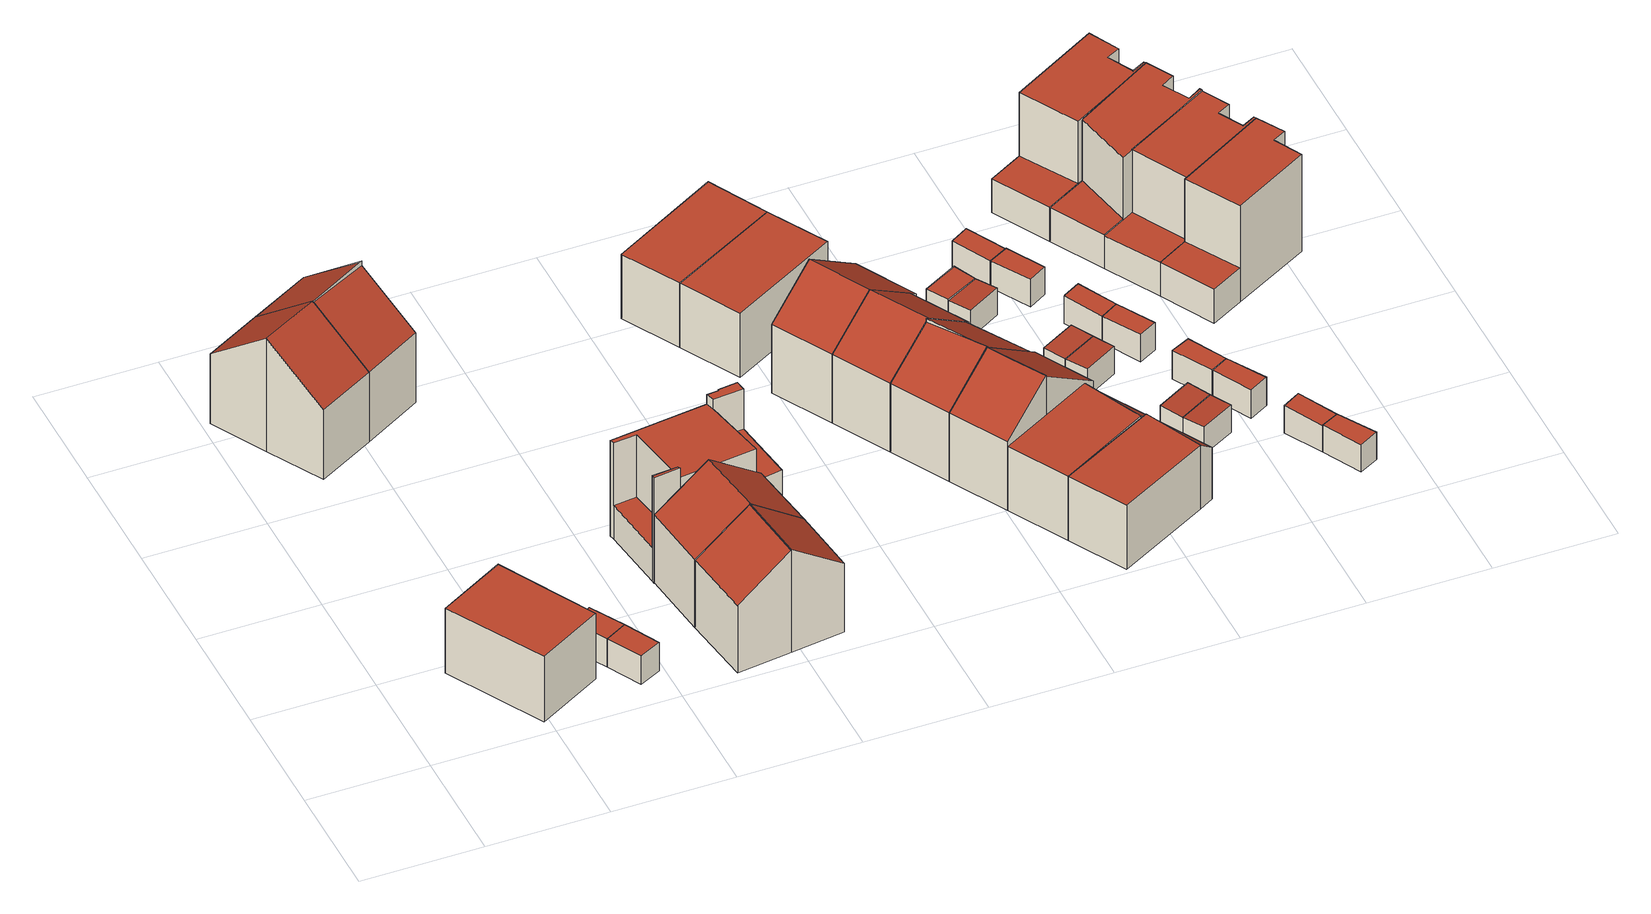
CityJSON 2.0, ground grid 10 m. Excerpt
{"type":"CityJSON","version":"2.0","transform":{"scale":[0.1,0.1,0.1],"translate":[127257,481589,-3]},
"CityObjects":{
"building1":{"type":"Building","attributes":{"b3_dak_type":"slanted","b3_h_dak_50p":3.64,"b3_h_dak_70p":3.67,"b3_h_dak_max":7.31,"b3_h_dak_min":1.45,"b3_h_maaiveld":-2.5,"b3_kas_warenhuis":false,"b3_mutatie_ahn3_ahn4":false,"b3_reconstructie_onvolledig":false,"b3_rmse_lod12":0.558,"b3_rmse_lod13":0.558,"b3_rmse_lod22":0.561,"b3_val3dity_lod12":"[]","b3_val3dity_lod13":"[]","b3_val3dity_lod22":"[]","b3_volume_lod12":350.41,"b3_volume_lod13":350.41,"b3_volume_lod22":350.01,"geconstateerd":false,"oorspronkelijkbouwjaar":2007,"status":"Pand in gebruik"},"children":["building1-1"]},
"building1-1":{"type":"BuildingPart","parents":["building1"],"geometry":[{"type":"Solid","lod":"2.2","boundaries":[[[[0,1,2,3]],[[4,1,0,5]],[[6,2,1,4]],[[5,0,3,7]],[[7,3,2,6]],[[7,6,4,5]]]],"semantics":{"surfaces":[{"type":"GroundSurface"},{"type":"WallSurface","on_footprint_edge":true},{"type":"RoofSurface"}],"values":[[0,1,1,1,1,2]]}}]},
"building2":{"type":"Building","attributes":{"b3_dak_type":"slanted","b3_h_dak_50p":5.99,"b3_h_dak_70p":6.84,"b3_h_dak_max":8.22,"b3_h_dak_min":3.98,"b3_h_maaiveld":-2.49,"b3_kas_warenhuis":false,"b3_mutatie_ahn3_ahn4":false,"b3_reconstructie_onvolledig":false,"b3_rmse_lod12":1.48,"b3_rmse_lod13":1.48,"b3_rmse_lod22":0.0328,"b3_val3dity_lod12":"[]","b3_val3dity_lod13":"[]","b3_val3dity_lod22":"[]","b3_volume_lod12":529.01,"b3_volume_lod13":529.01,"b3_volume_lod22":484.71,"geconstateerd":false,"oorspronkelijkbouwjaar":2007,"status":"Pand in gebruik"},"children":["building2-1"]},
"building2-1":{"type":"BuildingPart","parents":["building2"],"geometry":[{"type":"Solid","lod":"2.2","boundaries":[[[[8,9,10,11,12,13]],[[14,8,13,15]],[[16,12,11,17]],[[15,13,12,16]],[[17,11,10,18]],[[18,10,9,19]],[[19,9,8,14]],[[15,16,17,14]],[[19,14,17,18]]]],"semantics":{"surfaces":[{"type":"GroundSurface"},{"type":"WallSurface","on_footprint_edge":true},{"type":"RoofSurface"}],"values":[[0,1,1,1,1,1,1,2,2]]}}]},
"building3":{"type":"Building","attributes":{"b3_dak_type":"multiple horizontal","b3_h_dak_50p":0.18,"b3_h_dak_70p":0.2,"b3_h_dak_max":0.24,"b3_h_dak_min":0.06,"b3_h_maaiveld":-2.47,"b3_kas_warenhuis":false,"b3_mutatie_ahn3_ahn4":false,"b3_reconstructie_onvolledig":false,"b3_rmse_lod12":0.0325,"b3_rmse_lod13":0.0325,"b3_rmse_lod22":0.0288,"b3_val3dity_lod12":"[]","b3_val3dity_lod13":"[]","b3_val3dity_lod22":"[]","b3_volume_lod12":17.5,"b3_volume_lod13":17.5,"b3_volume_lod22":17.43,"geconstateerd":false,"oorspronkelijkbouwjaar":2007,"status":"Pand in gebruik"},"children":["building3-1"]},
"building3-1":{"type":"BuildingPart","parents":["building3"],"geometry":[{"type":"Solid","lod":"2.2","boundaries":[[[[20,21,22,23]],[[24,22,21,25]],[[26,23,22,24]],[[27,20,23,26]],[[25,21,20,27]],[[25,27,26,24]]]],"semantics":{"surfaces":[{"type":"GroundSurface"},{"type":"WallSurface","on_footprint_edge":true},{"type":"RoofSurface"}],"values":[[0,1,1,1,1,2]]}}]},
"building4":{"type":"Building","attributes":{"b3_dak_type":"multiple horizontal","b3_h_dak_50p":0.19,"b3_h_dak_70p":0.21,"b3_h_dak_max":0.26,"b3_h_dak_min":0.1,"b3_h_maaiveld":-2.47,"b3_kas_warenhuis":false,"b3_mutatie_ahn3_ahn4":false,"b3_reconstructie_onvolledig":false,"b3_rmse_lod12":0.0325,"b3_rmse_lod13":0.0325,"b3_rmse_lod22":0.0274,"b3_val3dity_lod12":"[]","b3_val3dity_lod13":"[]","b3_val3dity_lod22":"[]","b3_volume_lod12":17.54,"b3_volume_lod13":17.54,"b3_volume_lod22":17.46,"geconstateerd":false,"oorspronkelijkbouwjaar":2007,"status":"Pand in gebruik"},"children":["building4-1"]},
"building4-1":{"type":"BuildingPart","parents":["building4"],"geometry":[{"type":"Solid","lod":"2.2","boundaries":[[[[28,22,21,29,30]],[[24,22,28,31]],[[25,21,22,24]],[[32,29,21,25]],[[31,28,30,33]],[[33,30,29,32]],[[33,32,25,24,31]]]],"semantics":{"surfaces":[{"type":"GroundSurface"},{"type":"WallSurface","on_footprint_edge":true},{"type":"RoofSurface"}],"values":[[0,1,1,1,1,1,2]]}}]},
"building5":{"type":"Building","attributes":{"b3_dak_type":"slanted","b3_h_dak_50p":6.07,"b3_h_dak_70p":6.9,"b3_h_dak_max":8.19,"b3_h_dak_min":4.04,"b3_h_maaiveld":-2.5,"b3_kas_warenhuis":false,"b3_mutatie_ahn3_ahn4":false,"b3_reconstructie_onvolledig":false,"b3_rmse_lod12":1.45,"b3_rmse_lod13":1.45,"b3_rmse_lod22":0.032,"b3_val3dity_lod12":"[]","b3_val3dity_lod13":"[]","b3_val3dity_lod22":"[]","b3_volume_lod12":547.14,"b3_volume_lod13":547.14,"b3_volume_lod22":503.27,"geconstateerd":false,"oorspronkelijkbouwjaar":2007,"status":"Pand in gebruik"},"children":["building5-1"]},
"building5-1":{"type":"BuildingPart","parents":["building5"],"geometry":[{"type":"Solid","lod":"2.2","boundaries":[[[[34,35,9,36,13,37]],[[38,39,40,41]],[[41,40,34,37,42]],[[39,36,9,19]],[[15,13,36,39,38]],[[42,37,13,15]],[[19,9,35,43]],[[43,35,34,40]],[[42,15,38,41]],[[43,40,39,19]]]],"semantics":{"surfaces":[{"type":"GroundSurface"},{"type":"WallSurface","on_footprint_edge":false},{"type":"WallSurface","on_footprint_edge":true},{"type":"RoofSurface"}],"values":[[0,1,2,2,2,2,2,2,3,3]]}}]},
"building6":{"type":"Building","attributes":{"b3_dak_type":"slanted","b3_h_dak_50p":5.61,"b3_h_dak_70p":6.33,"b3_h_dak_max":7.41,"b3_h_dak_min":3.96,"b3_h_maaiveld":-2.45,"b3_kas_warenhuis":false,"b3_mutatie_ahn3_ahn4":false,"b3_reconstructie_onvolledig":false,"b3_rmse_lod12":1.22,"b3_rmse_lod13":1.22,"b3_rmse_lod22":0.0267,"b3_val3dity_lod12":"[]","b3_val3dity_lod13":"[]","b3_val3dity_lod22":"[]","b3_volume_lod12":478.93,"b3_volume_lod13":478.93,"b3_volume_lod22":444.09,"geconstateerd":false,"oorspronkelijkbouwjaar":2007,"status":"Pand in gebruik"},"children":["building6-1"]},
"building6-1":{"type":"BuildingPart","parents":["building6"],"geometry":[{"type":"Solid","lod":"2.2","boundaries":[[[[44,45,46,47,48,49]],[[50,45,44,51,52]],[[53,46,45,50]],[[51,44,49,54]],[[52,51,55,56]],[[54,49,48,57]],[[57,48,47,55]],[[56,55,47,46,53]],[[57,55,51,54]],[[56,53,50,52]]]],"semantics":{"surfaces":[{"type":"GroundSurface"},{"type":"WallSurface","on_footprint_edge":true},{"type":"WallSurface","on_footprint_edge":false},{"type":"RoofSurface"}],"values":[[0,1,1,1,2,1,1,1,3,3]]}}]},
"building7":{"type":"Building","attributes":{"b3_dak_type":"slanted","b3_h_dak_50p":5.66,"b3_h_dak_70p":6.43,"b3_h_dak_max":7.62,"b3_h_dak_min":3.91,"b3_h_maaiveld":-2.44,"b3_kas_warenhuis":false,"b3_mutatie_ahn3_ahn4":false,"b3_reconstructie_onvolledig":false,"b3_rmse_lod12":1.26,"b3_rmse_lod13":1.26,"b3_rmse_lod22":0.386,"b3_val3dity_lod12":"[]","b3_val3dity_lod13":"[]","b3_val3dity_lod22":"[]","b3_volume_lod12":481.92,"b3_volume_lod13":481.92,"b3_volume_lod22":442.8,"geconstateerd":false,"oorspronkelijkbouwjaar":2007,"status":"Pand in gebruik"},"children":["building7-1"]},
"building7-1":{"type":"BuildingPart","parents":["building7"],"geometry":[{"type":"Solid","lod":"2.2","boundaries":[[[[58,49,59,60,61,45]],[[62,60,59,63]],[[64,61,60,62]],[[50,45,61,64]],[[63,59,49,54]],[[54,49,58,65]],[[65,58,45,50]],[[54,65,62,63]],[[65,50,64,62]]]],"semantics":{"surfaces":[{"type":"GroundSurface"},{"type":"WallSurface","on_footprint_edge":true},{"type":"RoofSurface"}],"values":[[0,1,1,1,1,1,1,2,2]]}}]},
"building8":{"type":"Building","attributes":{"b3_dak_type":"slanted","b3_h_dak_50p":6.6,"b3_h_dak_70p":6.62,"b3_h_dak_max":7.61,"b3_h_dak_min":0.67,"b3_h_maaiveld":-2.49,"b3_kas_warenhuis":false,"b3_mutatie_ahn3_ahn4":false,"b3_reconstructie_onvolledig":false,"b3_rmse_lod12":2.24,"b3_rmse_lod13":2.22,"b3_rmse_lod22":0.386,"b3_val3dity_lod12":"[]","b3_val3dity_lod13":"[]","b3_val3dity_lod22":"[]","b3_volume_lod12":612.95,"b3_volume_lod13":612.56,"b3_volume_lod22":510.27,"geconstateerd":false,"oorspronkelijkbouwjaar":2007,"status":"Pand in gebruik"},"children":["building8-1"]},
"building8-1":{"type":"BuildingPart","parents":["building8"],"geometry":[{"type":"Solid","lod":"2.2","boundaries":[[[[66,67,68,69,70,71,72,73,74,75,76,77,78,79]],[[80,73,72,81]],[[82,74,73,80]],[[83,70,69,84]],[[84,69,68,85]],[[81,72,71,86]],[[87,88,89,90]],[[85,68,67,88,87]],[[91,86,71,70,83]],[[92,66,79,93,94]],[[95,96,97,98]],[[99,77,76,100,101]],[[100,76,75,102,103]],[[93,79,78,104]],[[94,93,96,95]],[[105,104,78,77,99]],[[106,98,97,104,105]],[[90,89,107,86,91]],[[102,75,74,82]],[[101,100,98,106]],[[88,67,66,92]],[[103,102,107,89]],[[104,97,96,93]],[[90,91,83,84,85,87]],[[101,106,105,99]],[[103,89,88,92,94,95,98,100]],[[107,102,82,80,81,86]]]],"semantics":{"surfaces":[{"type":"GroundSurface"},{"type":"WallSurface","on_footprint_edge":true},{"type":"WallSurface","on_footprint_edge":false},{"type":"RoofSurface"}],"values":[[0,1,1,1,1,1,2,1,1,1,2,1,1,1,2,1,2,2,1,2,1,2,3,3,3,3,3]]}}]},
"building9":{"type":"Building","attributes":{"b3_dak_type":"multiple horizontal","b3_h_dak_50p":3.67,"b3_h_dak_70p":3.69,"b3_h_dak_max":3.9,"b3_h_dak_min":3.58,"b3_h_maaiveld":-2.41,"b3_kas_warenhuis":false,"b3_mutatie_ahn3_ahn4":false,"b3_reconstructie_onvolledig":false,"b3_rmse_lod12":0.0478,"b3_rmse_lod13":0.0478,"b3_rmse_lod22":0.0453,"b3_val3dity_lod12":"[]","b3_val3dity_lod13":"[]","b3_val3dity_lod22":"[]","b3_volume_lod12":343.01,"b3_volume_lod13":343.01,"b3_volume_lod22":342.67,"geconstateerd":false,"oorspronkelijkbouwjaar":2007,"status":"Pand in gebruik"},"children":["building9-1"]},
"building9-1":{"type":"BuildingPart","parents":["building9"],"geometry":[{"type":"Solid","lod":"2.2","boundaries":[[[[108,109,110,111]],[[112,109,108,113]],[[114,110,109,112]],[[113,108,111,115]],[[115,111,110,114]],[[115,114,112,113]]]],"semantics":{"surfaces":[{"type":"GroundSurface"},{"type":"WallSurface","on_footprint_edge":true},{"type":"RoofSurface"}],"values":[[0,1,1,1,1,2]]}}]},
"building10":{"type":"Building","attributes":{"b3_dak_type":"multiple horizontal","b3_h_dak_50p":3.68,"b3_h_dak_70p":3.69,"b3_h_dak_max":3.89,"b3_h_dak_min":3.6,"b3_h_maaiveld":-2.42,"b3_kas_warenhuis":false,"b3_mutatie_ahn3_ahn4":false,"b3_reconstructie_onvolledig":false,"b3_rmse_lod12":0.0579,"b3_rmse_lod13":0.0579,"b3_rmse_lod22":0.0525,"b3_val3dity_lod12":"[]","b3_val3dity_lod13":"[]","b3_val3dity_lod22":"[]","b3_volume_lod12":358.02,"b3_volume_lod13":358.02,"b3_volume_lod22":358.17,"geconstateerd":false,"oorspronkelijkbouwjaar":2007,"status":"Pand in gebruik"},"children":["building10-1"]},
"building10-1":{"type":"BuildingPart","parents":["building10"],"geometry":[{"type":"Solid","lod":"2.2","boundaries":[[[[110,109,116,117]],[[112,109,110,114]],[[118,116,109,112]],[[114,110,117,119]],[[119,117,116,118]],[[119,118,112,114]]]],"semantics":{"surfaces":[{"type":"GroundSurface"},{"type":"WallSurface","on_footprint_edge":true},{"type":"RoofSurface"}],"values":[[0,1,1,1,1,2]]}}]},
"building11":{"type":"Building","attributes":{"b3_dak_type":"slanted","b3_h_dak_50p":5.47,"b3_h_dak_70p":6.27,"b3_h_dak_max":7.44,"b3_h_dak_min":-1.52,"b3_h_maaiveld":-2.42,"b3_kas_warenhuis":false,"b3_mutatie_ahn3_ahn4":false,"b3_reconstructie_onvolledig":false,"b3_rmse_lod12":1.87,"b3_rmse_lod13":1.87,"b3_rmse_lod22":0.846,"b3_val3dity_lod12":"[]","b3_val3dity_lod13":"[]","b3_val3dity_lod22":"[]","b3_volume_lod12":491.63,"b3_volume_lod13":491.63,"b3_volume_lod22":448.35,"geconstateerd":false,"oorspronkelijkbouwjaar":2007,"status":"Pand in gebruik"},"children":["building11-1"]},
"building11-1":{"type":"BuildingPart","parents":["building11"],"geometry":[{"type":"Solid","lod":"2.2","boundaries":[[[[120,121,122,123,124,125]],[[126,121,120,127]],[[127,120,125,128]],[[129,122,121,126]],[[128,125,124,130]],[[131,123,122,129]],[[130,124,123,131]],[[131,129,126,127]],[[130,131,127,128]]]],"semantics":{"surfaces":[{"type":"GroundSurface"},{"type":"WallSurface","on_footprint_edge":true},{"type":"RoofSurface"}],"values":[[0,1,1,1,1,1,1,2,2]]}}]},
"building12":{"type":"Building","attributes":{"b3_dak_type":"slanted","b3_h_dak_50p":5.5,"b3_h_dak_70p":6.26,"b3_h_dak_max":7.4,"b3_h_dak_min":1.37,"b3_h_maaiveld":-2.43,"b3_kas_warenhuis":false,"b3_mutatie_ahn3_ahn4":false,"b3_reconstructie_onvolledig":false,"b3_rmse_lod12":1.6,"b3_rmse_lod13":1.6,"b3_rmse_lod22":0.182,"b3_val3dity_lod12":"[]","b3_val3dity_lod13":"[]","b3_val3dity_lod22":"[]","b3_volume_lod12":473.97,"b3_volume_lod13":473.97,"b3_volume_lod22":429.78,"geconstateerd":false,"oorspronkelijkbouwjaar":2007,"status":"Pand in gebruik"},"children":["building12-1"]},
"building12-1":{"type":"BuildingPart","parents":["building12"],"geometry":[{"type":"Solid","lod":"2.2","boundaries":[[[[132,133,134,135,124,123,136,122]],[[131,123,124,130]],[[137,135,134,138]],[[139,132,122,140]],[[130,124,135,137]],[[140,122,136,141]],[[142,141,136,123,131]],[[143,144,141,142]],[[144,133,132,139]],[[138,134,133,144,143]],[[130,137,138,131]],[[144,139,140,141]],[[138,143,142,131]]]],"semantics":{"surfaces":[{"type":"GroundSurface"},{"type":"WallSurface","on_footprint_edge":true},{"type":"WallSurface","on_footprint_edge":false},{"type":"RoofSurface"}],"values":[[0,1,1,1,1,1,1,2,1,1,3,3,3]]}}]},
"building13":{"type":"Building","attributes":{"b3_dak_type":"slanted","b3_h_dak_50p":5.57,"b3_h_dak_70p":6.26,"b3_h_dak_max":7.4,"b3_h_dak_min":1.38,"b3_h_maaiveld":-2.43,"b3_kas_warenhuis":false,"b3_mutatie_ahn3_ahn4":false,"b3_reconstructie_onvolledig":false,"b3_rmse_lod12":1.5,"b3_rmse_lod13":1.5,"b3_rmse_lod22":0.144,"b3_val3dity_lod12":"[]","b3_val3dity_lod13":"[]","b3_val3dity_lod22":"[]","b3_volume_lod12":475.2,"b3_volume_lod13":475.2,"b3_volume_lod22":430.24,"geconstateerd":false,"oorspronkelijkbouwjaar":2007,"status":"Pand in gebruik"},"children":["building13-1"]},
"building13-1":{"type":"BuildingPart","parents":["building13"],"geometry":[{"type":"Solid","lod":"2.2","boundaries":[[[[145,132,146,147,148,149,135,150]],[[139,132,145,151]],[[152,153,151,154]],[[155,150,135,137]],[[156,146,132,139]],[[137,135,149,157]],[[154,151,145,150,155,158]],[[159,160,161]],[[158,155,161]],[[157,149,148,160,159]],[[153,147,146,156]],[[160,148,147,153,152]],[[157,159,161,155,137]],[[153,156,139,151]],[[160,152,154,158,161]]]],"semantics":{"surfaces":[{"type":"GroundSurface"},{"type":"WallSurface","on_footprint_edge":true},{"type":"WallSurface","on_footprint_edge":false},{"type":"RoofSurface"}],"values":[[0,1,2,1,1,1,1,2,2,1,1,1,3,3,3]]}}]},
"building14":{"type":"Building","attributes":{"b3_dak_type":"slanted","b3_h_dak_50p":5.5,"b3_h_dak_70p":6.24,"b3_h_dak_max":7.41,"b3_h_dak_min":1.37,"b3_h_maaiveld":-2.44,"b3_kas_warenhuis":false,"b3_mutatie_ahn3_ahn4":false,"b3_reconstructie_onvolledig":false,"b3_rmse_lod12":1.54,"b3_rmse_lod13":1.54,"b3_rmse_lod22":0.269,"b3_val3dity_lod12":"[]","b3_val3dity_lod13":"[]","b3_val3dity_lod22":"[]","b3_volume_lod12":475.5,"b3_volume_lod13":475.5,"b3_volume_lod22":433.22,"geconstateerd":false,"oorspronkelijkbouwjaar":2007,"status":"Pand in gebruik"},"children":["building14-1"]},
"building14-1":{"type":"BuildingPart","parents":["building14"],"geometry":[{"type":"Solid","lod":"2.2","boundaries":[[[[162,149,163,146,164,165]],[[166,163,149,157]],[[167,146,163,166]],[[168,162,165,169,170]],[[170,169,166]],[[171,164,146,167]],[[157,149,162,168]],[[169,165,164,171]],[[157,168,170,166]],[[169,171,167,166]]]],"semantics":{"surfaces":[{"type":"GroundSurface"},{"type":"WallSurface","on_footprint_edge":true},{"type":"WallSurface","on_footprint_edge":false},{"type":"RoofSurface"}],"values":[[0,1,1,1,2,1,1,1,3,3]]}}]},
"building15":{"type":"Building","attributes":{"b3_dak_type":"slanted","b3_h_dak_50p":3.69,"b3_h_dak_70p":3.71,"b3_h_dak_max":7.38,"b3_h_dak_min":2.61,"b3_h_maaiveld":-2.44,"b3_kas_warenhuis":false,"b3_mutatie_ahn3_ahn4":false,"b3_reconstructie_onvolledig":false,"b3_rmse_lod12":0.693,"b3_rmse_lod13":0.693,"b3_rmse_lod22":0.664,"b3_val3dity_lod12":"[]","b3_val3dity_lod13":"[]","b3_val3dity_lod22":"[]","b3_volume_lod12":348.22,"b3_volume_lod13":348.22,"b3_volume_lod22":343.07,"geconstateerd":false,"oorspronkelijkbouwjaar":2007,"status":"Pand in gebruik"},"children":["building15-1"]},
"building15-1":{"type":"BuildingPart","parents":["building15"],"geometry":[{"type":"Solid","lod":"2.2","boundaries":[[[[172,164,173,174,175,162]],[[176,174,173,177]],[[178,179,180]],[[179,178,172,162,181]],[[181,162,175,182]],[[182,175,174,176]],[[177,173,164,183]],[[183,164,172,178]],[[182,176,180,179,181]],[[183,178,180,176,177]]]],"semantics":{"surfaces":[{"type":"GroundSurface"},{"type":"WallSurface","on_footprint_edge":true},{"type":"WallSurface","on_footprint_edge":false},{"type":"RoofSurface"}],"values":[[0,1,2,1,1,1,1,1,3,3]]}}]},
"building16":{"type":"Building","attributes":{"b3_dak_type":"slanted","b3_h_dak_50p":3.67,"b3_h_dak_70p":3.68,"b3_h_dak_max":3.84,"b3_h_dak_min":1.38,"b3_h_maaiveld":-2.44,"b3_kas_warenhuis":false,"b3_mutatie_ahn3_ahn4":false,"b3_reconstructie_onvolledig":false,"b3_rmse_lod12":0.356,"b3_rmse_lod13":0.356,"b3_rmse_lod22":0.143,"b3_val3dity_lod12":"[]","b3_val3dity_lod13":"[]","b3_val3dity_lod22":"[]","b3_volume_lod12":334.79,"b3_volume_lod13":334.79,"b3_volume_lod22":329.99,"geconstateerd":false,"oorspronkelijkbouwjaar":2007,"status":"Pand in gebruik"},"children":["building16-1"]},
"building16-1":{"type":"BuildingPart","parents":["building16"],"geometry":[{"type":"Solid","lod":"2.2","boundaries":[[[[184,173,185,186,187,175]],[[177,173,184,188]],[[189,185,173,177]],[[190,188,184,175,182]],[[188,190,191]],[[182,175,187,192]],[[193,186,185,189]],[[192,187,186,193]],[[193,189,177,188,191]],[[192,193,191,190,182]]]],"semantics":{"surfaces":[{"type":"GroundSurface"},{"type":"WallSurface","on_footprint_edge":true},{"type":"WallSurface","on_footprint_edge":false},{"type":"RoofSurface"}],"values":[[0,1,1,1,2,1,1,1,3,3]]}}]},
"building17":{"type":"Building","attributes":{"b3_dak_type":"multiple horizontal","b3_h_dak_50p":0.16,"b3_h_dak_70p":0.17,"b3_h_dak_max":0.24,"b3_h_dak_min":0.11,"b3_h_maaiveld":-2.44,"b3_kas_warenhuis":false,"b3_mutatie_ahn3_ahn4":false,"b3_reconstructie_onvolledig":false,"b3_rmse_lod12":0.0279,"b3_rmse_lod13":0.0279,"b3_rmse_lod22":0.0256,"b3_val3dity_lod12":"[]","b3_val3dity_lod13":"[]","b3_val3dity_lod22":"[]","b3_volume_lod12":16.97,"b3_volume_lod13":16.97,"b3_volume_lod22":16.93,"geconstateerd":false,"oorspronkelijkbouwjaar":2007,"status":"Pand in gebruik"},"children":["building17-1"]},
"building17-1":{"type":"BuildingPart","parents":["building17"],"geometry":[{"type":"Solid","lod":"2.2","boundaries":[[[[194,195,196,197]],[[198,195,194,199]],[[199,194,197,200]],[[201,196,195,198]],[[200,197,196,201]],[[200,201,198,199]]]],"semantics":{"surfaces":[{"type":"GroundSurface"},{"type":"WallSurface","on_footprint_edge":true},{"type":"RoofSurface"}],"values":[[0,1,1,1,1,2]]}}]},
"building18":{"type":"Building","attributes":{"b3_dak_type":"multiple horizontal","b3_h_dak_50p":0.16,"b3_h_dak_70p":0.18,"b3_h_dak_max":0.24,"b3_h_dak_min":0.1,"b3_h_maaiveld":-2.43,"b3_kas_warenhuis":false,"b3_mutatie_ahn3_ahn4":false,"b3_reconstructie_onvolledig":false,"b3_rmse_lod12":0.0308,"b3_rmse_lod13":0.0308,"b3_rmse_lod22":0.0264,"b3_val3dity_lod12":"[]","b3_val3dity_lod13":"[]","b3_val3dity_lod22":"[]","b3_volume_lod12":16.9,"b3_volume_lod13":16.9,"b3_volume_lod22":16.87,"geconstateerd":false,"oorspronkelijkbouwjaar":2007,"status":"Pand in gebruik"},"children":["building18-1"]},
"building18-1":{"type":"BuildingPart","parents":["building18"],"geometry":[{"type":"Solid","lod":"2.2","boundaries":[[[[202,195,194,203]],[[204,195,202,205]],[[205,202,203,206]],[[199,194,195,204]],[[206,203,194,199]],[[206,199,204,205]]]],"semantics":{"surfaces":[{"type":"GroundSurface"},{"type":"WallSurface","on_footprint_edge":true},{"type":"RoofSurface"}],"values":[[0,1,1,1,1,2]]}}]},
"building19":{"type":"Building","attributes":{"b3_dak_type":"multiple horizontal","b3_h_dak_50p":0.15,"b3_h_dak_70p":0.17,"b3_h_dak_max":0.23,"b3_h_dak_min":0.1,"b3_h_maaiveld":-2.41,"b3_kas_warenhuis":false,"b3_mutatie_ahn3_ahn4":false,"b3_reconstructie_onvolledig":false,"b3_rmse_lod12":0.0271,"b3_rmse_lod13":0.0271,"b3_rmse_lod22":0.0235,"b3_val3dity_lod12":"[]","b3_val3dity_lod13":"[]","b3_val3dity_lod22":"[]","b3_volume_lod12":16.76,"b3_volume_lod13":16.76,"b3_volume_lod22":16.7,"geconstateerd":false,"oorspronkelijkbouwjaar":2007,"status":"Pand in gebruik"},"children":["building19-1"]},
"building19-1":{"type":"BuildingPart","parents":["building19"],"geometry":[{"type":"Solid","lod":"2.2","boundaries":[[[[207,208,209,210]],[[211,208,207,212]],[[213,209,208,211]],[[212,207,210,214]],[[214,210,209,213]],[[214,213,211,212]]]],"semantics":{"surfaces":[{"type":"GroundSurface"},{"type":"WallSurface","on_footprint_edge":true},{"type":"RoofSurface"}],"values":[[0,1,1,1,1,2]]}}]},
"building20":{"type":"Building","attributes":{"b3_dak_type":"multiple horizontal","b3_h_dak_50p":0.16,"b3_h_dak_70p":0.18,"b3_h_dak_max":0.23,"b3_h_dak_min":0.1,"b3_h_maaiveld":-2.41,"b3_kas_warenhuis":false,"b3_mutatie_ahn3_ahn4":false,"b3_reconstructie_onvolledig":false,"b3_rmse_lod12":0.0294,"b3_rmse_lod13":0.0294,"b3_rmse_lod22":0.0258,"b3_val3dity_lod12":"[]","b3_val3dity_lod13":"[]","b3_val3dity_lod22":"[]","b3_volume_lod12":16.74,"b3_volume_lod13":16.74,"b3_volume_lod22":16.72,"geconstateerd":false,"oorspronkelijkbouwjaar":2007,"status":"Pand in gebruik"},"children":["building20-1"]},
"building20-1":{"type":"BuildingPart","parents":["building20"],"geometry":[{"type":"Solid","lod":"2.2","boundaries":[[[[209,215,216,210]],[[217,215,209,213]],[[218,216,215,217]],[[213,209,210,214]],[[214,210,216,218]],[[214,218,217,213]]]],"semantics":{"surfaces":[{"type":"GroundSurface"},{"type":"WallSurface","on_footprint_edge":true},{"type":"RoofSurface"}],"values":[[0,1,1,1,1,2]]}}]},
"building21":{"type":"Building","attributes":{"b3_dak_type":"multiple horizontal","b3_h_dak_50p":0.16,"b3_h_dak_70p":0.18,"b3_h_dak_max":0.22,"b3_h_dak_min":0.1,"b3_h_maaiveld":-2.44,"b3_kas_warenhuis":false,"b3_mutatie_ahn3_ahn4":false,"b3_reconstructie_onvolledig":false,"b3_rmse_lod12":0.0296,"b3_rmse_lod13":0.0296,"b3_rmse_lod22":0.0261,"b3_val3dity_lod12":"[]","b3_val3dity_lod13":"[]","b3_val3dity_lod22":"[]","b3_volume_lod12":16.69,"b3_volume_lod13":16.69,"b3_volume_lod22":16.64,"geconstateerd":false,"oorspronkelijkbouwjaar":2007,"status":"Pand in gebruik"},"children":["building21-1"]},
"building21-1":{"type":"BuildingPart","parents":["building21"],"geometry":[{"type":"Solid","lod":"2.2","boundaries":[[[[219,220,221,222]],[[223,219,222,224]],[[224,222,221,225]],[[225,221,220,226]],[[226,220,219,223]],[[226,223,224,225]]]],"semantics":{"surfaces":[{"type":"GroundSurface"},{"type":"WallSurface","on_footprint_edge":true},{"type":"RoofSurface"}],"values":[[0,1,1,1,1,2]]}}]},
"building22":{"type":"Building","attributes":{"b3_dak_type":"multiple horizontal","b3_h_dak_50p":0.15,"b3_h_dak_70p":0.17,"b3_h_dak_max":0.21,"b3_h_dak_min":0.09,"b3_h_maaiveld":-2.42,"b3_kas_warenhuis":false,"b3_mutatie_ahn3_ahn4":false,"b3_reconstructie_onvolledig":false,"b3_rmse_lod12":0.0311,"b3_rmse_lod13":0.0311,"b3_rmse_lod22":0.0247,"b3_val3dity_lod12":"[]","b3_val3dity_lod13":"[]","b3_val3dity_lod22":"[]","b3_volume_lod12":16.88,"b3_volume_lod13":16.88,"b3_volume_lod22":16.81,"geconstateerd":false,"oorspronkelijkbouwjaar":2007,"status":"Pand in gebruik"},"children":["building22-1"]},
"building22-1":{"type":"BuildingPart","parents":["building22"],"geometry":[{"type":"Solid","lod":"2.2","boundaries":[[[[227,228,229,230]],[[231,228,227,232]],[[233,229,228,231]],[[232,227,230,234]],[[234,230,229,233]],[[234,233,231,232]]]],"semantics":{"surfaces":[{"type":"GroundSurface"},{"type":"WallSurface","on_footprint_edge":true},{"type":"RoofSurface"}],"values":[[0,1,1,1,1,2]]}}]},
"building23":{"type":"Building","attributes":{"b3_dak_type":"multiple horizontal","b3_h_dak_50p":0.15,"b3_h_dak_70p":0.17,"b3_h_dak_max":0.21,"b3_h_dak_min":0.09,"b3_h_maaiveld":-2.43,"b3_kas_warenhuis":false,"b3_mutatie_ahn3_ahn4":false,"b3_reconstructie_onvolledig":false,"b3_rmse_lod12":0.0322,"b3_rmse_lod13":0.0322,"b3_rmse_lod22":0.0274,"b3_val3dity_lod12":"[]","b3_val3dity_lod13":"[]","b3_val3dity_lod22":"[]","b3_volume_lod12":16.9,"b3_volume_lod13":16.9,"b3_volume_lod22":16.86,"geconstateerd":false,"oorspronkelijkbouwjaar":2007,"status":"Pand in gebruik"},"children":["building23-1"]},
"building23-1":{"type":"BuildingPart","parents":["building23"],"geometry":[{"type":"Solid","lod":"2.2","boundaries":[[[[235,230,229,236]],[[234,230,235,237]],[[237,235,236,238]],[[233,229,230,234]],[[238,236,229,233]],[[238,233,234,237]]]],"semantics":{"surfaces":[{"type":"GroundSurface"},{"type":"WallSurface","on_footprint_edge":true},{"type":"RoofSurface"}],"values":[[0,1,1,1,1,2]]}}]},
"building24":{"type":"Building","attributes":{"b3_dak_type":"multiple horizontal","b3_h_dak_50p":0.16,"b3_h_dak_70p":0.17,"b3_h_dak_max":0.24,"b3_h_dak_min":0.1,"b3_h_maaiveld":-2.43,"b3_kas_warenhuis":false,"b3_mutatie_ahn3_ahn4":false,"b3_reconstructie_onvolledig":false,"b3_rmse_lod12":0.0329,"b3_rmse_lod13":0.0329,"b3_rmse_lod22":0.0311,"b3_val3dity_lod12":"[]","b3_val3dity_lod13":"[]","b3_val3dity_lod22":"[]","b3_volume_lod12":16.59,"b3_volume_lod13":16.59,"b3_volume_lod22":16.53,"geconstateerd":false,"oorspronkelijkbouwjaar":2007,"status":"Pand in gebruik"},"children":["building24-1"]},
"building24-1":{"type":"BuildingPart","parents":["building24"],"geometry":[{"type":"Solid","lod":"2.2","boundaries":[[[[239,240,219,222]],[[241,240,239,242]],[[242,239,222,243]],[[223,219,240,241]],[[243,222,219,223]],[[243,223,241,242]]]],"semantics":{"surfaces":[{"type":"GroundSurface"},{"type":"WallSurface","on_footprint_edge":true},{"type":"RoofSurface"}],"values":[[0,1,1,1,1,2]]}}]},
"building25":{"type":"Building","attributes":{"b3_dak_type":"multiple horizontal","b3_h_dak_50p":0.14,"b3_h_dak_70p":0.17,"b3_h_dak_max":0.22,"b3_h_dak_min":0.08,"b3_h_maaiveld":-2.42,"b3_kas_warenhuis":false,"b3_mutatie_ahn3_ahn4":false,"b3_reconstructie_onvolledig":false,"b3_rmse_lod12":0.0329,"b3_rmse_lod13":0.0329,"b3_rmse_lod22":0.0316,"b3_val3dity_lod12":"[]","b3_val3dity_lod13":"[]","b3_val3dity_lod22":"[]","b3_volume_lod12":16.39,"b3_volume_lod13":16.39,"b3_volume_lod22":16.35,"geconstateerd":false,"oorspronkelijkbouwjaar":2007,"status":"Pand in gebruik"},"children":["building25-1"]},
"building25-1":{"type":"BuildingPart","parents":["building25"],"geometry":[{"type":"Solid","lod":"2.2","boundaries":[[[[244,245,246,247,248,249]],[[250,246,245,251]],[[252,248,247,253]],[[253,247,246,250]],[[254,249,248,252]],[[255,244,249,254]],[[251,245,244,255]],[[251,255,254,252,253,250]]]],"semantics":{"surfaces":[{"type":"GroundSurface"},{"type":"WallSurface","on_footprint_edge":true},{"type":"RoofSurface"}],"values":[[0,1,1,1,1,1,1,2]]}}]},
"building26":{"type":"Building","attributes":{"b3_dak_type":"multiple horizontal","b3_h_dak_50p":0.15,"b3_h_dak_70p":0.18,"b3_h_dak_max":0.22,"b3_h_dak_min":0.09,"b3_h_maaiveld":-2.42,"b3_kas_warenhuis":false,"b3_mutatie_ahn3_ahn4":false,"b3_reconstructie_onvolledig":false,"b3_rmse_lod12":0.0338,"b3_rmse_lod13":0.0338,"b3_rmse_lod22":0.0307,"b3_val3dity_lod12":"[]","b3_val3dity_lod13":"[]","b3_val3dity_lod22":"[]","b3_volume_lod12":16.52,"b3_volume_lod13":16.52,"b3_volume_lod22":16.47,"geconstateerd":false,"oorspronkelijkbouwjaar":2007,"status":"Pand in gebruik"},"children":["building26-1"]},
"building26-1":{"type":"BuildingPart","parents":["building26"],"geometry":[{"type":"Solid","lod":"2.2","boundaries":[[[[256,257,247,246]],[[258,257,256,259]],[[259,256,246,250]],[[253,247,257,258]],[[250,246,247,253]],[[250,253,258,259]]]],"semantics":{"surfaces":[{"type":"GroundSurface"},{"type":"WallSurface","on_footprint_edge":true},{"type":"RoofSurface"}],"values":[[0,1,1,1,1,2]]}}]},
"building27":{"type":"Building","attributes":{"b3_dak_type":"multiple horizontal","b3_h_dak_50p":0.15,"b3_h_dak_70p":0.18,"b3_h_dak_max":0.22,"b3_h_dak_min":0.09,"b3_h_maaiveld":-2.46,"b3_kas_warenhuis":false,"b3_mutatie_ahn3_ahn4":false,"b3_reconstructie_onvolledig":false,"b3_rmse_lod12":0.0319,"b3_rmse_lod13":0.0319,"b3_rmse_lod22":0.03,"b3_val3dity_lod12":"[]","b3_val3dity_lod13":"[]","b3_val3dity_lod22":"[]","b3_volume_lod12":16.77,"b3_volume_lod13":16.77,"b3_volume_lod22":16.72,"geconstateerd":false,"oorspronkelijkbouwjaar":2007,"status":"Pand in gebruik"},"children":["building27-1"]},
"building27-1":{"type":"BuildingPart","parents":["building27"],"geometry":[{"type":"Solid","lod":"2.2","boundaries":[[[[260,261,262,263]],[[264,262,261,265]],[[266,263,262,264]],[[267,260,263,266]],[[265,261,260,267]],[[265,267,266,264]]]],"semantics":{"surfaces":[{"type":"GroundSurface"},{"type":"WallSurface","on_footprint_edge":true},{"type":"RoofSurface"}],"values":[[0,1,1,1,1,2]]}}]},
"building28":{"type":"Building","attributes":{"b3_dak_type":"multiple horizontal","b3_h_dak_50p":0.15,"b3_h_dak_70p":0.17,"b3_h_dak_max":0.22,"b3_h_dak_min":0.1,"b3_h_maaiveld":-2.46,"b3_kas_warenhuis":false,"b3_mutatie_ahn3_ahn4":false,"b3_reconstructie_onvolledig":false,"b3_rmse_lod12":0.0305,"b3_rmse_lod13":0.0305,"b3_rmse_lod22":0.0275,"b3_val3dity_lod12":"[]","b3_val3dity_lod13":"[]","b3_val3dity_lod22":"[]","b3_volume_lod12":16.74,"b3_volume_lod13":16.74,"b3_volume_lod22":16.69,"geconstateerd":false,"oorspronkelijkbouwjaar":2007,"status":"Pand in gebruik"},"children":["building28-1"]},
"building28-1":{"type":"BuildingPart","parents":["building28"],"geometry":[{"type":"Solid","lod":"2.2","boundaries":[[[[262,261,268,269]],[[265,261,262,264]],[[270,268,261,265]],[[264,262,269,271]],[[271,269,268,270]],[[271,270,265,264]]]],"semantics":{"surfaces":[{"type":"GroundSurface"},{"type":"WallSurface","on_footprint_edge":true},{"type":"RoofSurface"}],"values":[[0,1,1,1,1,2]]}}]},
"building29":{"type":"Building","attributes":{"b3_dak_type":"multiple horizontal","b3_h_dak_50p":0.15,"b3_h_dak_70p":0.18,"b3_h_dak_max":0.22,"b3_h_dak_min":0.1,"b3_h_maaiveld":-2.44,"b3_kas_warenhuis":false,"b3_mutatie_ahn3_ahn4":false,"b3_reconstructie_onvolledig":false,"b3_rmse_lod12":0.0332,"b3_rmse_lod13":0.0332,"b3_rmse_lod22":0.0293,"b3_val3dity_lod12":"[]","b3_val3dity_lod13":"[]","b3_val3dity_lod22":"[]","b3_volume_lod12":16.65,"b3_volume_lod13":16.65,"b3_volume_lod22":16.6,"geconstateerd":false,"oorspronkelijkbouwjaar":2007,"status":"Pand in gebruik"},"children":["building29-1"]},
"building29-1":{"type":"BuildingPart","parents":["building29"],"geometry":[{"type":"Solid","lod":"2.2","boundaries":[[[[272,273,274,275]],[[276,272,275,277]],[[277,275,274,278]],[[278,274,273,279]],[[279,273,272,276]],[[279,276,277,278]]]],"semantics":{"surfaces":[{"type":"GroundSurface"},{"type":"WallSurface","on_footprint_edge":true},{"type":"RoofSurface"}],"values":[[0,1,1,1,1,2]]}}]},
"building30":{"type":"Building","attributes":{"b3_dak_type":"multiple horizontal","b3_h_dak_50p":0.16,"b3_h_dak_70p":0.19,"b3_h_dak_max":0.22,"b3_h_dak_min":0.09,"b3_h_maaiveld":-2.44,"b3_kas_warenhuis":false,"b3_mutatie_ahn3_ahn4":false,"b3_reconstructie_onvolledig":false,"b3_rmse_lod12":0.035,"b3_rmse_lod13":0.035,"b3_rmse_lod22":0.0309,"b3_val3dity_lod12":"[]","b3_val3dity_lod13":"[]","b3_val3dity_lod22":"[]","b3_volume_lod12":16.7,"b3_volume_lod13":16.7,"b3_volume_lod22":16.64,"geconstateerd":false,"oorspronkelijkbouwjaar":2007,"status":"Pand in gebruik"},"children":["building30-1"]},
"building30-1":{"type":"BuildingPart","parents":["building30"],"geometry":[{"type":"Solid","lod":"2.2","boundaries":[[[[272,275,280,281]],[[277,275,272,282]],[[283,280,275,277]],[[282,272,281,284]],[[284,281,280,283]],[[284,283,277,282]]]],"semantics":{"surfaces":[{"type":"GroundSurface"},{"type":"WallSurface","on_footprint_edge":true},{"type":"RoofSurface"}],"values":[[0,1,1,1,1,2]]}}]},
"building31":{"type":"Building","attributes":{"b3_dak_type":"multiple horizontal","b3_h_dak_50p":6.62,"b3_h_dak_70p":6.65,"b3_h_dak_max":6.98,"b3_h_dak_min":0.55,"b3_h_maaiveld":-2.46,"b3_kas_warenhuis":false,"b3_mutatie_ahn3_ahn4":false,"b3_reconstructie_onvolledig":false,"b3_rmse_lod12":3.22,"b3_rmse_lod13":0.17,"b3_rmse_lod22":0.17,"b3_val3dity_lod12":"[]","b3_val3dity_lod13":"[]","b3_val3dity_lod22":"[]","b3_volume_lod12":540.6,"b3_volume_lod13":433.12,"b3_volume_lod22":433.26,"geconstateerd":false,"oorspronkelijkbouwjaar":2007,"status":"Pand in gebruik"},"children":["building31-1"]},
"building31-1":{"type":"BuildingPart","parents":["building31"],"geometry":[{"type":"Solid","lod":"2.2","boundaries":[[[[285,286,287,288,289,290,291,292,293,294]],[[295,296,288,287,297]],[[298,286,285,299]],[[297,287,286,298]],[[300,289,288,296]],[[301,302,296,295]],[[303,294,293,304]],[[299,285,294,303]],[[304,293,292,305]],[[305,292,291,302,301]],[[302,291,290,306]],[[306,290,289,300]],[[305,301,295,297,298,299,303,304]],[[306,300,296,302]]]],"semantics":{"surfaces":[{"type":"GroundSurface"},{"type":"WallSurface","on_footprint_edge":true},{"type":"WallSurface","on_footprint_edge":false},{"type":"RoofSurface"}],"values":[[0,1,1,1,1,2,1,1,1,1,1,1,3,3]]}}]},
"building32":{"type":"Building","attributes":{"b3_dak_type":"slanted","b3_h_dak_50p":6.61,"b3_h_dak_70p":6.64,"b3_h_dak_max":6.99,"b3_h_dak_min":0.59,"b3_h_maaiveld":-2.46,"b3_kas_warenhuis":false,"b3_mutatie_ahn3_ahn4":false,"b3_reconstructie_onvolledig":false,"b3_rmse_lod12":3.16,"b3_rmse_lod13":0.185,"b3_rmse_lod22":0.193,"b3_val3dity_lod12":"[]","b3_val3dity_lod13":"[]","b3_val3dity_lod22":"[]","b3_volume_lod12":511.05,"b3_volume_lod13":417.34,"b3_volume_lod22":416.64,"geconstateerd":false,"oorspronkelijkbouwjaar":2007,"status":"Pand in gebruik"},"children":["building32-1"]},
"building32-1":{"type":"BuildingPart","parents":["building32"],"geometry":[{"type":"Solid","lod":"2.2","boundaries":[[[[289,307,287,308,309,310,311,312,313,314]],[[315,310,309,316]],[[317,311,310,315]],[[318,312,311,317]],[[319,320,313,312,318]],[[321,307,289,300]],[[322,321,320,319]],[[316,309,308,323]],[[323,308,287,324]],[[300,289,314,325]],[[325,314,313,320]],[[324,287,307,321,322]],[[325,320,321,300]],[[324,322,319,318,317,315,316,323]]]],"semantics":{"surfaces":[{"type":"GroundSurface"},{"type":"WallSurface","on_footprint_edge":true},{"type":"WallSurface","on_footprint_edge":false},{"type":"RoofSurface"}],"values":[[0,1,1,1,1,1,2,1,1,1,1,1,3,3]]}}]},
"building33":{"type":"Building","attributes":{"b3_dak_type":"multiple horizontal","b3_h_dak_50p":6.61,"b3_h_dak_70p":6.64,"b3_h_dak_max":6.98,"b3_h_dak_min":0.62,"b3_h_maaiveld":-2.45,"b3_kas_warenhuis":false,"b3_mutatie_ahn3_ahn4":false,"b3_reconstructie_onvolledig":false,"b3_rmse_lod12":3.17,"b3_rmse_lod13":0.155,"b3_rmse_lod22":0.16,"b3_val3dity_lod12":"[]","b3_val3dity_lod13":"[]","b3_val3dity_lod22":"[]","b3_volume_lod12":510.97,"b3_volume_lod13":412.02,"b3_volume_lod22":411.82,"geconstateerd":false,"oorspronkelijkbouwjaar":2007,"status":"Pand in gebruik"},"children":["building33-1"]},
"building33-1":{"type":"BuildingPart","parents":["building33"],"geometry":[{"type":"Solid","lod":"2.2","boundaries":[[[[314,326,312,327,328,329,330,331,332,333]],[[334,335,332,331,336]],[[337,330,329,338]],[[336,331,330,337]],[[339,328,327,340]],[[340,327,312,341]],[[338,329,328,339]],[[342,326,314,343]],[[344,342,335,334]],[[341,312,326,342,344]],[[343,314,333,345]],[[345,333,332,335]],[[341,344,334,336,337,338,339,340]],[[345,335,342,343]]]],"semantics":{"surfaces":[{"type":"GroundSurface"},{"type":"WallSurface","on_footprint_edge":true},{"type":"WallSurface","on_footprint_edge":false},{"type":"RoofSurface"}],"values":[[0,1,1,1,1,1,1,1,2,1,1,1,3,3]]}}]},
"building34":{"type":"Building","attributes":{"b3_dak_type":"multiple horizontal","b3_h_dak_50p":6.6,"b3_h_dak_70p":6.63,"b3_h_dak_max":6.99,"b3_h_dak_min":0.62,"b3_h_maaiveld":-2.46,"b3_kas_warenhuis":false,"b3_mutatie_ahn3_ahn4":false,"b3_reconstructie_onvolledig":false,"b3_rmse_lod12":3.22,"b3_rmse_lod13":0.143,"b3_rmse_lod22":0.144,"b3_val3dity_lod12":"[]","b3_val3dity_lod13":"[]","b3_val3dity_lod22":"[]","b3_volume_lod12":510.43,"b3_volume_lod13":418.67,"b3_volume_lod22":418.67,"geconstateerd":false,"oorspronkelijkbouwjaar":2007,"status":"Pand in gebruik"},"children":["building34-1"]},
"building34-1":{"type":"BuildingPart","parents":["building34"],"geometry":[{"type":"Solid","lod":"2.2","boundaries":[[[[346,331,347,348,349,350,351,333]],[[352,348,347,353]],[[354,349,348,352]],[[336,331,346,355,356]],[[353,347,331,336]],[[356,355,357,358]],[[359,351,350,357]],[[345,333,351,359]],[[358,357,350,349,354]],[[355,346,333,345]],[[358,354,352,353,336,356]],[[355,345,359,357]]]],"semantics":{"surfaces":[{"type":"GroundSurface"},{"type":"WallSurface","on_footprint_edge":true},{"type":"WallSurface","on_footprint_edge":false},{"type":"RoofSurface"}],"values":[[0,1,1,1,1,2,1,1,1,1,3,3]]}}]}
},
"vertices":[
[52,93,5],[107,123,5],[150,43,5],[96,13,5],[107,123,67],[52,93,66],[150,43,67],[96,13,67],
[80,402,5],[105,356,5],[58,330,5],[32,376,5],[7,421,5],[54,447,5],[80,402,112],[54,447,71],[7,421,71],[32,376,112],[58,330,71],[105,356,71],
[165,90,5],[181,62,5],[163,52,5],[147,80,5],[163,52,32],[181,62,32],[147,80,32],[165,90,32],
[178,24,5],[182,60,5],[196,33,5],[178,24,32],[182,60,32],[196,33,32],
[130,427,5],[154,384,5],[80,401,5],[104,474,5],[80,401,112],[80,401,111],[130,427,110],[130,427,114],[104,474,71],[154,384,71],
[285,73,6],[330,78,6],[337,19,6],[292,13,6],[247,7,6],[239,67,6],[330,78,71],[285,73,103],[285,73,104],[337,19,71],[239,67,70],[292,13,103],[292,13,104],[247,7,70],
[286,73,6],[232,126,6],[278,132,6],[322,138,6],[278,132,103],[232,126,70],[322,138,71],[286,73,103],
[224,188,5],[305,198,5],[315,199,5],[315,200,5],[331,202,5],[332,193,5],[339,138,5],[322,136,5],[322,138,5],[318,137,5],[254,129,5],[232,126,5],[232,129,5],[225,184,5],[322,136,67],[339,138,68],[322,138,67],[331,202,105],[315,200,105],[315,199,105],[332,193,67],[305,198,105],[305,198,96],[307,191,96],[307,191,105],[332,193,105],[224,188,96],[225,184,37],[225,184,96],[244,186,96],[244,186,37],[253,131,37],[253,131,96],[232,126,105],[254,129,96],[254,129,105],[318,137,67],[318,137,96],[232,129,37],[232,129,105],[253,131,105],[307,191,67],
[420,462,6],[446,414,6],[355,364,6],[329,411,6],[446,414,66],[420,462,67],[355,364,67],[329,411,67],
[473,365,6],[382,315,6],[473,365,67],[382,315,67],
[435,311,6],[484,339,6],[511,290,6],[462,262,6],[423,241,6],[396,290,6],[484,339,62],[435,311,104],[396,290,71],[511,290,62],[423,241,71],[462,262,104],
[538,243,6],[530,238,6],[488,215,6],[449,194,6],[504,286,6],[449,194,71],[488,215,104],[538,243,56],[511,290,56],[504,286,62],[504,286,68],[530,238,69],[530,238,62],
[527,237,6],[564,195,6],[560,193,6],[515,168,6],[475,146,6],[486,214,6],[527,237,64],[560,193,65],[560,193,59],[527,237,71],[486,214,102],[564,195,56],[475,146,71],[486,214,105],[515,168,104],[515,168,103],[508,179,104],
[501,99,6],[514,168,6],[590,148,6],[541,121,6],[514,168,104],[564,195,62],[501,99,71],[541,121,103],[541,121,104],[590,148,62],
[581,143,6],[617,99,6],[604,92,6],[528,50,6],[604,92,67],[617,99,55],[581,143,64],[581,143,67],[602,96,67],[501,99,67],[528,50,67],[590,148,55],
[609,94,6],[643,52,6],[631,45,6],[554,3,6],[609,94,63],[643,52,55],[609,94,66],[631,46,66],[554,3,67],[631,45,66],
[572,323,6],[544,308,6],[534,325,6],[563,341,6],[544,308,32],[572,323,31],[563,341,32],[534,325,32],
[554,290,6],[582,306,6],[544,308,31],[554,290,32],[582,306,32],
[586,230,6],[615,246,6],[625,229,6],[596,213,6],[615,246,32],[586,230,32],[625,229,31],[596,213,31],
[634,211,6],[606,195,6],[634,211,32],[606,195,32],
[590,337,6],[573,368,6],[588,377,6],[606,345,6],[590,337,31],[606,345,31],[588,377,32],[573,368,32],
[638,136,6],[667,152,6],[677,134,6],[648,118,6],[667,152,32],[638,136,32],[677,134,31],[648,118,31],
[658,101,6],[686,116,6],[658,101,32],[686,116,32],
[623,314,6],[608,305,6],[608,305,32],[623,314,32],[606,345,32],
[624,279,6],[638,287,6],[655,256,6],[640,247,6],[623,278,6],[624,278,6],[655,256,31],[638,287,32],[623,278,32],[640,247,31],[624,278,32],[624,279,32],
[672,224,6],[657,216,6],[657,216,32],[672,224,32],
[687,198,5],[704,167,5],[689,158,5],[671,190,5],[689,158,32],[704,167,31],[671,190,32],[687,198,32],
[722,135,5],[706,126,5],[722,135,32],[706,126,32],
[738,69,6],[721,100,6],[736,109,6],[753,77,6],[738,69,31],[753,77,31],[736,109,32],[721,100,32],
[771,46,6],[755,37,6],[738,69,32],[771,46,32],[755,37,32],
[740,422,5],[751,428,5],[752,426,5],[681,386,5],[651,369,5],[625,416,5],[654,432,5],[727,473,5],[740,449,5],[729,443,5],[681,386,96],[681,386,37],[752,426,97],[751,428,97],[740,422,97],[651,369,37],[654,432,97],[654,432,37],[729,443,97],[740,449,97],[727,473,98],[625,416,37],
[685,388,5],[764,404,5],[753,398,5],[765,377,5],[776,383,5],[777,381,5],[695,336,5],[675,325,5],[765,377,97],[753,398,97],[776,383,98],[777,381,98],[695,336,95],[695,336,37],[685,388,37],[685,388,95],[764,404,98],[752,426,98],[675,325,37],
[704,341,5],[789,359,5],[778,353,5],[789,333,5],[800,339,5],[801,337,5],[728,296,5],[700,280,5],[728,296,96],[728,296,37],[801,337,97],[800,339,97],[789,333,97],[778,353,97],[789,359,97],[777,381,97],[704,341,37],[675,325,36],[704,341,96],[700,280,37],
[726,295,5],[814,315,5],[803,309,5],[815,286,5],[751,251,5],[724,236,5],[803,309,97],[814,315,97],[815,286,97],[726,295,37],[726,295,96],[751,251,37],[751,251,96],[724,236,37]
]}
